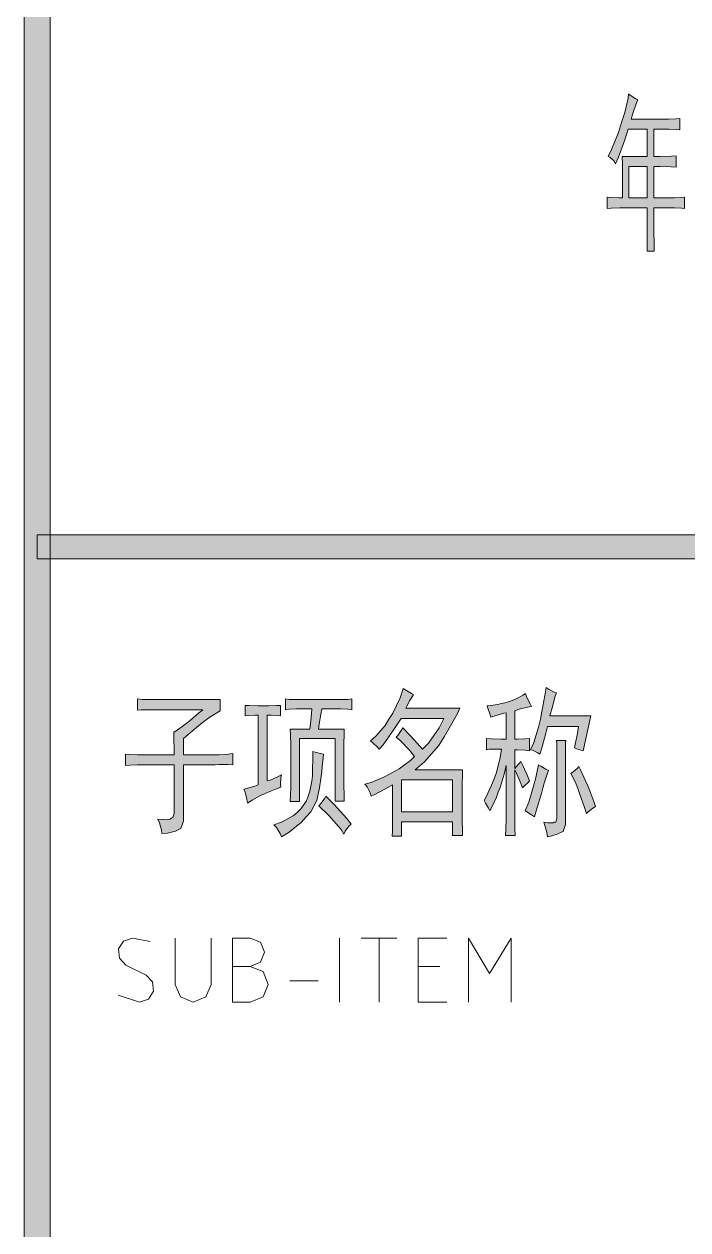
# Model space of a CAD drawing. Header units: millimetres. Extents: x 805 to 6044844, y 120 to 7887884.
# Drawn here: x 6035803 to 6037594, y 7808677 to 7811931 of the extents above; entities that cross this region are included whole.
import ezdxf

# ---------------------------------------------------------------- set-up
doc = ezdxf.new("R2010")
doc.units = ezdxf.units.MM

msp = doc.modelspace()

# ---------------------------------------------------------------- hatches: boundary and pattern name
h = msp.add_hatch(color=0)
h.dxf.hatch_style = 2
h.paths.add_polyline_path([(6035873.4, 7800292.4), (6035803.1, 7800292.4), (6035803.1, 7886384.4), (6035873.4, 7886384.4)])
h = msp.add_hatch(color=0)
h.paths.add_polyline_path([(6037378.3, 7811573.4), (6037387.9, 7811592.2), (6037406.2, 7811638.3), (6037414.8, 7811665.1), (6037423.3, 7811692), (6037433, 7811730.6), (6037433.5, 7811742.4), (6037440.5, 7811737.1), (6037453.4, 7811729), (6037458.8, 7811726.3), (6037455, 7811718.3), (6037445.9, 7811692), (6037441.1, 7811674.3), (6037531.8, 7811674.3), (6037541.4, 7811674.3), (6037561.8, 7811674.8), (6037572, 7811675.9), (6037572, 7811645.3), (6037562.9, 7811646.4), (6037542.5, 7811646.9), (6037531.8, 7811646.9), (6037502.2, 7811646.9), (6037502.2, 7811573.4), (6037519.4, 7811573.4), (6037549.5, 7811574.4), (6037562.3, 7811575), (6037562.3, 7811544.4), (6037548.9, 7811545.5), (6037518.9, 7811546.5), (6037502.2, 7811546.5), (6037502.2, 7811461.7), (6037547.9, 7811461.7), (6037558.1, 7811461.7), (6037576.3, 7811462.8), (6037584.9, 7811463.9), (6037584.9, 7811433.3), (6037576.8, 7811433.8), (6037558.1, 7811434.9), (6037547.9, 7811434.9), (6037502.2, 7811434.9), (6037502.2, 7811393.6), (6037502.2, 7811373.2), (6037502.8, 7811335.1), (6037502.8, 7811317.9), (6037483.5, 7811317.9), (6037483.5, 7811335.1), (6037484, 7811371), (6037484, 7811389.8), (6037484, 7811434.9), (6037422.8, 7811434.9), (6037410.5, 7811434.9), (6037386.9, 7811433.8), (6037375.6, 7811433.3), (6037375.6, 7811463.9), (6037386.3, 7811462.8), (6037407.2, 7811461.7), (6037417.4, 7811461.7), (6037417.4, 7811497.2), (6037417.4, 7811552.4), (6037416.9, 7811573.4), (6037484, 7811573.4), (6037484, 7811646.9), (6037433, 7811646.9), (6037423.3, 7811618.4), (6037406.2, 7811571.8), (6037398.7, 7811553.5), (6037393.8, 7811561.6), (6037383.6, 7811571.8)])
h.paths.add_polyline_path([(6037484, 7811461.7), (6037484, 7811546.5), (6037434.6, 7811546.5), (6037434.6, 7811461.7)])
h = msp.add_hatch(color=0)
h.dxf.hatch_style = 2
h.paths.add_polyline_path([(6035838.5, 7810487.7), (6035838.5, 7810552.1), (6043344, 7810552.1), (6043344, 7810487.7)])
h = msp.add_hatch(color=0)
h.paths.add_polyline_path([(6036853.9, 7810121.1), (6036851.2, 7810116.8), (6036845.3, 7810108.2), (6036843.2, 7810103.9), (6036841.1, 7810100.2), (6036835.7, 7810090), (6036832.5, 7810084.1), (6036978.4, 7810084.1), (6036970.9, 7810068.5), (6036949.5, 7810030.4), (6036936, 7810007.3), (6036922.1, 7809983.7), (6036883.4, 7809939.7), (6036858.2, 7809918.2), (6036986, 7809918.2), (6036985.4, 7809905.9), (6036984.9, 7809879.6), (6036984.9, 7809866.2), (6036984.9, 7809797), (6036984.9, 7809782.5), (6036985.4, 7809754.6), (6036986, 7809741.1), (6036959.1, 7809741.1), (6036959.1, 7809778.2), (6036821.2, 7809778.2), (6036821.2, 7809739.5), (6036796, 7809739.5), (6036796.5, 7809751.3), (6036797, 7809778.2), (6036797, 7809793.2), (6036797, 7809878), (6036776.1, 7809866.2), (6036747.1, 7809850.6), (6036739.1, 7809847.4), (6036736.4, 7809856), (6036728.3, 7809872.1), (6036722.4, 7809879.6), (6036739.1, 7809883.9), (6036775, 7809898.9), (6036795.4, 7809910.2), (6036815.3, 7809920.9), (6036845.9, 7809942.9), (6036856.6, 7809953.7), (6036842.7, 7809970.8), (6036818, 7809997.1), (6036807.2, 7810006.3), (6036811.5, 7810011.1), (6036820.7, 7810024), (6036825, 7810031.5), (6036845.3, 7810009.5), (6036871.6, 7809981), (6036878.1, 7809974.1), (6036894.2, 7809990.2), (6036922.6, 7810031.5), (6036935, 7810056.7), (6036820.1, 7810056.7), (6036800.8, 7810026.7), (6036771.3, 7809985.3), (6036760.5, 7809974.1), (6036756.8, 7809979.4), (6036745, 7809990.2), (6036737.5, 7809996.1), (6036752, 7810008.9), (6036777.2, 7810037.9), (6036787.4, 7810054.6), (6036798.1, 7810070.7), (6036817.4, 7810112.5), (6036826, 7810137.7), (6036834.6, 7810131.8), (6036848.6, 7810123.8)])
h.paths.add_polyline_path([(6036959.1, 7809805), (6036959.1, 7809891.4), (6036821.2, 7809891.4), (6036821.2, 7809805)])
h = msp.add_hatch(color=0)
h.dxf.hatch_style = 2
h.paths.add_polyline_path([(6037044.5, 7809835.6), (6037050.9, 7809847.4), (6037064.3, 7809876.4), (6037070.8, 7809894.1), (6037077.2, 7809911.3), (6037087.4, 7809951.5), (6037091.1, 7809974.1), (6037077.7, 7809974.1), (6037057.3, 7809973.5), (6037050.4, 7809972.5), (6037050.4, 7810003), (6037064.3, 7810002), (6037091.1, 7810000.9), (6037103.5, 7810000.9), (6037103.5, 7810072.3), (6037097.6, 7810070.7), (6037076.7, 7810064.8), (6037062.2, 7810060.5), (6037059.5, 7810069.6), (6037054.1, 7810084.6), (6037052, 7810090.5), (6037060, 7810091.6), (6037074.5, 7810093.7), (6037080.9, 7810094.8), (6037087.4, 7810096.4), (6037099.7, 7810099.1), (6037106.2, 7810100.7), (6037112.6, 7810102.3), (6037124.4, 7810106.6), (6037130.3, 7810109.3), (6037136.2, 7810112), (6037148.6, 7810119.5), (6037155.5, 7810124.3), (6037159.3, 7810113.6), (6037167.9, 7810095.9), (6037172.2, 7810088.9), (6037161.4, 7810087.3), (6037138.4, 7810081.4), (6037126.6, 7810077.1), (6037126.6, 7810000.9), (6037133.5, 7810000.9), (6037153.9, 7810002), (6037166.8, 7810003), (6037166.8, 7809969.2), (6037153.9, 7809970.8), (6037133.5, 7809972.5), (6037126.6, 7809972.5), (6037126.6, 7809922), (6037130.3, 7809925.8), (6037138.4, 7809935.4), (6037143.2, 7809940.3), (6037149.1, 7809927.9), (6037161.4, 7809901.6), (6037166.8, 7809888.2), (6037162.5, 7809884.4), (6037153.4, 7809875.3), (6037148, 7809869.4), (6037141.6, 7809886), (6037130.9, 7809910.7), (6037126.6, 7809918.2), (6037126.6, 7809793.2), (6037126.6, 7809785.1), (6037127.1, 7809758.9), (6037127.6, 7809741.1), (6037101.3, 7809741.1), (6037102.4, 7809757.8), (6037103.5, 7809784.1), (6037103.5, 7809793.2), (6037103.5, 7809930.1), (6037098.1, 7809906.4), (6037087.4, 7809870.5), (6037082, 7809857.6), (6037077.2, 7809844.7), (6037065.9, 7809819.5), (6037059.5, 7809807.2), (6037055.7, 7809814.7), (6037048.2, 7809828.6)])
h = msp.add_hatch(color=0)
h.dxf.hatch_style = 2
h.paths.add_polyline_path([(6037239.3, 7810125.9), (6037236, 7810116.8), (6037227.5, 7810085.7), (6037221.6, 7810063.7), (6037331.6, 7810063.7), (6037311.7, 7809969.2), (6037305.3, 7809970.8), (6037292.9, 7809975.1), (6037287.6, 7809977.3), (6037289.7, 7809987.5), (6037295.6, 7810016.5), (6037298.8, 7810034.7), (6037215.1, 7810034.7), (6037210.8, 7810017), (6037200.6, 7809980), (6037194.7, 7809960.6), (6037187.2, 7809964.9), (6037174.9, 7809970.8), (6037169.5, 7809972.5), (6037178.1, 7809991.8), (6037191, 7810033.1), (6037195.8, 7810054.6), (6037200.1, 7810076), (6037208.1, 7810118.4), (6037211.4, 7810139.9), (6037219.4, 7810134.5), (6037233.4, 7810128.1)])
h = msp.add_hatch(color=0)
h.dxf.hatch_style = 2
h.paths.add_polyline_path([(6036163.8, 7809785.1), (6036178.3, 7809784.1), (6036196.5, 7809785.1), (6036200.3, 7809787.3), (6036204, 7809789.4), (6036208.3, 7809800.2), (6036208.3, 7809808.8), (6036208.3, 7809931.7), (6036118.1, 7809931.7), (6036109, 7809931.7), (6036088.1, 7809931.1), (6036076.3, 7809930.1), (6036076.3, 7809960.6), (6036088.1, 7809959.6), (6036109, 7809959), (6036118.1, 7809959), (6036208.3, 7809959), (6036208.3, 7809972.5), (6036207.2, 7810003), (6036206.7, 7810019.7), (6036215.8, 7810025), (6036233.5, 7810037.4), (6036242.7, 7810044.9), (6036252.3, 7810052.4), (6036273.2, 7810070.7), (6036285.6, 7810080.3), (6036156.2, 7810080.3), (6036142.8, 7810080.3), (6036119.2, 7810079.8), (6036109, 7810078.7), (6036109, 7810109.3), (6036122.4, 7810108.2), (6036144.4, 7810107.7), (6036153.6, 7810107.7), (6036332.3, 7810107.7), (6036332.3, 7810077.1), (6036322.6, 7810072.3), (6036301.7, 7810058.9), (6036290.4, 7810050.3), (6036279.1, 7810041.7), (6036250.7, 7810018.1), (6036233.5, 7810003), (6036233.5, 7809959), (6036318.3, 7809959), (6036329.1, 7809959), (6036353.2, 7809960.6), (6036366.6, 7809962.3), (6036366.6, 7809931.7), (6036353.2, 7809932.7), (6036329.1, 7809932.7), (6036318.3, 7809931.7), (6036233.5, 7809931.7), (6036233.5, 7809797), (6036233.5, 7809779.8), (6036226, 7809759.4), (6036219, 7809756.2), (6036211.5, 7809752.9), (6036189.5, 7809747.6), (6036175, 7809746), (6036174, 7809755.6), (6036168.1, 7809775)])
h = msp.add_hatch(color=0)
h.dxf.hatch_style = 2
h.paths.add_polyline_path([(6036495.4, 7809871), (6036483.6, 7809866.7), (6036461.6, 7809858.1), (6036451.4, 7809853.3), (6036441.2, 7809848.5), (6036418.1, 7809836.7), (6036405.8, 7809828.6), (6036404.2, 7809838.8), (6036399.4, 7809857.6), (6036395.6, 7809866.2), (6036405.8, 7809868.3), (6036425.1, 7809874.2), (6036434.8, 7809878), (6036434.8, 7810065.3), (6036426.7, 7810065.3), (6036409, 7810064.8), (6036399.4, 7810063.7), (6036399.4, 7810092.1), (6036410.1, 7810091.6), (6036434.8, 7810090.5), (6036448.7, 7810090.5), (6036462.7, 7810090.5), (6036485.2, 7810091.6), (6036494.4, 7810092.1), (6036494.4, 7810063.7), (6036487.4, 7810064.8), (6036469.7, 7810065.3), (6036458.9, 7810065.3), (6036458.9, 7809888.2), (6036467, 7809890.3), (6036486.3, 7809898.9), (6036497, 7809904.8), (6036495.4, 7809896.2), (6036494.9, 7809879.6)])
h = msp.add_hatch(color=0)
h.dxf.hatch_style = 2
h.paths.add_polyline_path([(6036646.2, 7810107.7), (6036656.4, 7810107.7), (6036676.8, 7810108.2), (6036687, 7810109.3), (6036687, 7810080.3), (6036676.8, 7810081.4), (6036656.4, 7810082.5), (6036646.2, 7810082.5), (6036606, 7810082.5), (6036603.8, 7810068.5), (6036599.5, 7810041.7), (6036596.9, 7810028.3), (6036666.6, 7810028.3), (6036666.1, 7810015.4), (6036665.6, 7809987.5), (6036665.6, 7809972.5), (6036665.6, 7809888.2), (6036665.6, 7809876.9), (6036666.1, 7809850.1), (6036666.6, 7809834), (6036642.5, 7809834), (6036642.5, 7810003), (6036546.4, 7810003), (6036546.4, 7809832.4), (6036521.2, 7809832.4), (6036521.7, 7809847.4), (6036522.3, 7809874.2), (6036522.3, 7809886), (6036522.3, 7809972.5), (6036522.3, 7809985.3), (6036521.7, 7810013.2), (6036521.2, 7810028.3), (6036574.3, 7810028.3), (6036575.9, 7810042.8), (6036578.6, 7810069.6), (6036579.2, 7810082.5), (6036547.5, 7810082.5), (6036537.8, 7810082.5), (6036518.5, 7810081.4), (6036508.3, 7810080.3), (6036508.3, 7810109.3), (6036518.5, 7810108.2), (6036537.8, 7810107.7), (6036547.5, 7810107.7)])
h = msp.add_hatch(color=0)
h.dxf.hatch_style = 2
h.paths.add_polyline_path([(6037264.5, 7809997.7), (6037264, 7809989.1), (6037263.4, 7809959.6), (6037263.4, 7809938.6), (6037263.4, 7809786.8), (6037263.4, 7809770.7), (6037257, 7809751.3), (6037250.5, 7809748.7), (6037244.1, 7809745.4), (6037226.4, 7809740.1), (6037215.1, 7809737.4), (6037213.5, 7809748.7), (6037208.1, 7809768), (6037204.9, 7809776.6), (6037215.7, 7809775.5), (6037230.1, 7809775.5), (6037233.4, 7809776.6), (6037237.1, 7809777.1), (6037240.3, 7809787.3), (6037240.3, 7809797), (6037240.3, 7809938.6), (6037240.3, 7809958), (6037239.8, 7809987.5), (6037239.3, 7809997.7)])
h = msp.add_hatch(color=0)
h.dxf.hatch_style = 2
h.paths.add_polyline_path([(6036610.8, 7809960.6), (6036609.7, 7809950.4), (6036607.1, 7809926.8), (6036606, 7809913.4), (6036604.4, 7809900), (6036600.1, 7809869.4), (6036596.3, 7809852.8), (6036593.1, 7809835.6), (6036576.5, 7809805), (6036564.1, 7809791.1), (6036551.2, 7809777.1), (6036518, 7809750.3), (6036497, 7809737.4), (6036493.8, 7809746), (6036483.6, 7809762.1), (6036476.6, 7809769.6), (6036497.6, 7809777.1), (6036528.7, 7809794.3), (6036539.4, 7809803.4), (6036549.6, 7809813.1), (6036565.2, 7809834.5), (6036569.5, 7809847.4), (6036574.3, 7809860.3), (6036579.7, 7809887.7), (6036580.8, 7809902.1), (6036581.3, 7809917.2), (6036581.8, 7809949.4), (6036581.8, 7809967.6), (6036588.3, 7809965.5), (6036602.8, 7809962.3)])
h = msp.add_hatch(color=0)
h.dxf.hatch_style = 2
h.paths.add_polyline_path([(6037217.8, 7809916.6), (6037214, 7809906.4), (6037206.5, 7809882.3), (6037202.8, 7809868.3), (6037199, 7809854.4), (6037187.2, 7809816.3), (6037179.7, 7809791.6), (6037172.2, 7809797), (6037159.3, 7809804.5), (6037154.5, 7809807.2), (6037164.7, 7809830.8), (6037182.9, 7809893), (6037191, 7809931.7), (6037197.4, 7809927.9), (6037210.8, 7809919.9)])
h = msp.add_hatch(color=0)
h.dxf.hatch_style = 2
h.paths.add_polyline_path([(6037299.9, 7809926.8), (6037305.3, 7809916.1), (6037316.5, 7809890.3), (6037323, 7809876.4), (6037329.4, 7809861.9), (6037340.2, 7809832.9), (6037344.5, 7809819), (6037336.9, 7809814.7), (6037324.6, 7809805), (6037320.3, 7809800.2), (6037313.9, 7809819), (6037302.6, 7809851.2), (6037297.8, 7809865.1), (6037292.4, 7809879.1), (6037282.7, 7809900.5), (6037278.4, 7809908), (6037284.3, 7809912.3), (6037295.1, 7809922)])
h = msp.add_hatch(color=0)
h.dxf.hatch_style = 2
h.paths.add_polyline_path([(6036617.3, 7809847.4), (6036639.3, 7809824.9), (6036673.6, 7809786.8), (6036685.4, 7809771.2), (6036679.5, 7809766.4), (6036669.3, 7809752.9), (6036665.6, 7809744.4), (6036658.6, 7809757.2), (6036624.8, 7809795.3), (6036598.5, 7809820.6), (6036604.4, 7809828.1), (6036614, 7809841.5)])

# ---------------------------------------------------------------- linework, layer by layer
at = {"color": 0, "lineweight": 0}
for points in [[(6035873.4, 7800292.4), (6035803.1, 7800292.4), (6035803.1, 7886384.4), (6035873.4, 7886384.4)], [(6037378.3, 7811573.4), (6037387.9, 7811592.2), (6037406.2, 7811638.3), (6037414.8, 7811665.1), (6037423.3, 7811692), (6037433, 7811730.6), (6037433.5, 7811742.4), (6037440.5, 7811737.1), (6037453.4, 7811729), (6037458.8, 7811726.3), (6037455, 7811718.3), (6037445.9, 7811692), (6037441.1, 7811674.3), (6037531.8, 7811674.3), (6037541.4, 7811674.3), (6037561.8, 7811674.8), (6037572, 7811675.9), (6037572, 7811645.3), (6037562.9, 7811646.4), (6037542.5, 7811646.9), (6037531.8, 7811646.9), (6037502.2, 7811646.9), (6037502.2, 7811573.4), (6037519.4, 7811573.4), (6037549.5, 7811574.4), (6037562.3, 7811575), (6037562.3, 7811544.4), (6037548.9, 7811545.5), (6037518.9, 7811546.5), (6037502.2, 7811546.5), (6037502.2, 7811461.7), (6037547.9, 7811461.7), (6037558.1, 7811461.7), (6037576.3, 7811462.8), (6037584.9, 7811463.9), (6037584.9, 7811433.3), (6037576.8, 7811433.8), (6037558.1, 7811434.9), (6037547.9, 7811434.9), (6037502.2, 7811434.9), (6037502.2, 7811393.6), (6037502.2, 7811373.2), (6037502.8, 7811335.1), (6037502.8, 7811317.9), (6037483.5, 7811317.9), (6037483.5, 7811335.1), (6037484, 7811371), (6037484, 7811389.8), (6037484, 7811434.9), (6037422.8, 7811434.9), (6037410.5, 7811434.9), (6037386.9, 7811433.8), (6037375.6, 7811433.3), (6037375.6, 7811463.9), (6037386.3, 7811462.8), (6037407.2, 7811461.7), (6037417.4, 7811461.7), (6037417.4, 7811497.2), (6037417.4, 7811552.4), (6037416.9, 7811573.4), (6037484, 7811573.4), (6037484, 7811646.9), (6037433, 7811646.9), (6037423.3, 7811618.4), (6037406.2, 7811571.8), (6037398.7, 7811553.5), (6037393.8, 7811561.6), (6037383.6, 7811571.8)], [(6037484, 7811461.7), (6037484, 7811546.5), (6037434.6, 7811546.5), (6037434.6, 7811461.7)], [(6035838.5, 7810487.7), (6035838.5, 7810552.1), (6043344, 7810552.1), (6043344, 7810487.7)], [(6036853.9, 7810121.1), (6036851.2, 7810116.8), (6036845.3, 7810108.2), (6036843.2, 7810103.9), (6036841.1, 7810100.2), (6036835.7, 7810090), (6036832.5, 7810084.1), (6036978.4, 7810084.1), (6036970.9, 7810068.5), (6036949.5, 7810030.4), (6036936, 7810007.3), (6036922.1, 7809983.7), (6036883.4, 7809939.7), (6036858.2, 7809918.2), (6036986, 7809918.2), (6036985.4, 7809905.9), (6036984.9, 7809879.6), (6036984.9, 7809866.2), (6036984.9, 7809797), (6036984.9, 7809782.5), (6036985.4, 7809754.6), (6036986, 7809741.1), (6036959.1, 7809741.1), (6036959.1, 7809778.2), (6036821.2, 7809778.2), (6036821.2, 7809739.5), (6036796, 7809739.5), (6036796.5, 7809751.3), (6036797, 7809778.2), (6036797, 7809793.2), (6036797, 7809878), (6036776.1, 7809866.2), (6036747.1, 7809850.6), (6036739.1, 7809847.4), (6036736.4, 7809856), (6036728.3, 7809872.1), (6036722.4, 7809879.6), (6036739.1, 7809883.9), (6036775, 7809898.9), (6036795.4, 7809910.2), (6036815.3, 7809920.9), (6036845.9, 7809942.9), (6036856.6, 7809953.7), (6036842.7, 7809970.8), (6036818, 7809997.1), (6036807.2, 7810006.3), (6036811.5, 7810011.1), (6036820.7, 7810024), (6036825, 7810031.5), (6036845.3, 7810009.5), (6036871.6, 7809981), (6036878.1, 7809974.1), (6036894.2, 7809990.2), (6036922.6, 7810031.5), (6036935, 7810056.7), (6036820.1, 7810056.7), (6036800.8, 7810026.7), (6036771.3, 7809985.3), (6036760.5, 7809974.1), (6036756.8, 7809979.4), (6036745, 7809990.2), (6036737.5, 7809996.1), (6036752, 7810008.9), (6036777.2, 7810037.9), (6036787.4, 7810054.6), (6036798.1, 7810070.7), (6036817.4, 7810112.5), (6036826, 7810137.7), (6036834.6, 7810131.8), (6036848.6, 7810123.8)], [(6037044.5, 7809835.6), (6037050.9, 7809847.4), (6037064.3, 7809876.4), (6037070.8, 7809894.1), (6037077.2, 7809911.3), (6037087.4, 7809951.5), (6037091.1, 7809974.1), (6037077.7, 7809974.1), (6037057.3, 7809973.5), (6037050.4, 7809972.5), (6037050.4, 7810003), (6037064.3, 7810002), (6037091.1, 7810000.9), (6037103.5, 7810000.9), (6037103.5, 7810072.3), (6037097.6, 7810070.7), (6037076.7, 7810064.8), (6037062.2, 7810060.5), (6037059.5, 7810069.6), (6037054.1, 7810084.6), (6037052, 7810090.5), (6037060, 7810091.6), (6037074.5, 7810093.7), (6037080.9, 7810094.8), (6037087.4, 7810096.4), (6037099.7, 7810099.1), (6037106.2, 7810100.7), (6037112.6, 7810102.3), (6037124.4, 7810106.6), (6037130.3, 7810109.3), (6037136.2, 7810112), (6037148.6, 7810119.5), (6037155.5, 7810124.3), (6037159.3, 7810113.6), (6037167.9, 7810095.9), (6037172.2, 7810088.9), (6037161.4, 7810087.3), (6037138.4, 7810081.4), (6037126.6, 7810077.1), (6037126.6, 7810000.9), (6037133.5, 7810000.9), (6037153.9, 7810002), (6037166.8, 7810003), (6037166.8, 7809969.2), (6037153.9, 7809970.8), (6037133.5, 7809972.5), (6037126.6, 7809972.5), (6037126.6, 7809922), (6037130.3, 7809925.8), (6037138.4, 7809935.4), (6037143.2, 7809940.3), (6037149.1, 7809927.9), (6037161.4, 7809901.6), (6037166.8, 7809888.2), (6037162.5, 7809884.4), (6037153.4, 7809875.3), (6037148, 7809869.4), (6037141.6, 7809886), (6037130.9, 7809910.7), (6037126.6, 7809918.2), (6037126.6, 7809793.2), (6037126.6, 7809785.1), (6037127.1, 7809758.9), (6037127.6, 7809741.1), (6037101.3, 7809741.1), (6037102.4, 7809757.8), (6037103.5, 7809784.1), (6037103.5, 7809793.2), (6037103.5, 7809930.1), (6037098.1, 7809906.4), (6037087.4, 7809870.5), (6037082, 7809857.6), (6037077.2, 7809844.7), (6037065.9, 7809819.5), (6037059.5, 7809807.2), (6037055.7, 7809814.7), (6037048.2, 7809828.6)], [(6037239.3, 7810125.9), (6037236, 7810116.8), (6037227.5, 7810085.7), (6037221.6, 7810063.7), (6037331.6, 7810063.7), (6037311.7, 7809969.2), (6037305.3, 7809970.8), (6037292.9, 7809975.1), (6037287.6, 7809977.3), (6037289.7, 7809987.5), (6037295.6, 7810016.5), (6037298.8, 7810034.7), (6037215.1, 7810034.7), (6037210.8, 7810017), (6037200.6, 7809980), (6037194.7, 7809960.6), (6037187.2, 7809964.9), (6037174.9, 7809970.8), (6037169.5, 7809972.5), (6037178.1, 7809991.8), (6037191, 7810033.1), (6037195.8, 7810054.6), (6037200.1, 7810076), (6037208.1, 7810118.4), (6037211.4, 7810139.9), (6037219.4, 7810134.5), (6037233.4, 7810128.1)], [(6036163.8, 7809785.1), (6036178.3, 7809784.1), (6036196.5, 7809785.1), (6036200.3, 7809787.3), (6036204, 7809789.4), (6036208.3, 7809800.2), (6036208.3, 7809808.8), (6036208.3, 7809931.7), (6036118.1, 7809931.7), (6036109, 7809931.7), (6036088.1, 7809931.1), (6036076.3, 7809930.1), (6036076.3, 7809960.6), (6036088.1, 7809959.6), (6036109, 7809959), (6036118.1, 7809959), (6036208.3, 7809959), (6036208.3, 7809972.5), (6036207.2, 7810003), (6036206.7, 7810019.7), (6036215.8, 7810025), (6036233.5, 7810037.4), (6036242.7, 7810044.9), (6036252.3, 7810052.4), (6036273.2, 7810070.7), (6036285.6, 7810080.3), (6036156.2, 7810080.3), (6036142.8, 7810080.3), (6036119.2, 7810079.8), (6036109, 7810078.7), (6036109, 7810109.3), (6036122.4, 7810108.2), (6036144.4, 7810107.7), (6036153.6, 7810107.7), (6036332.3, 7810107.7), (6036332.3, 7810077.1), (6036322.6, 7810072.3), (6036301.7, 7810058.9), (6036290.4, 7810050.3), (6036279.1, 7810041.7), (6036250.7, 7810018.1), (6036233.5, 7810003), (6036233.5, 7809959), (6036318.3, 7809959), (6036329.1, 7809959), (6036353.2, 7809960.6), (6036366.6, 7809962.3), (6036366.6, 7809931.7), (6036353.2, 7809932.7), (6036329.1, 7809932.7), (6036318.3, 7809931.7), (6036233.5, 7809931.7), (6036233.5, 7809797), (6036233.5, 7809779.8), (6036226, 7809759.4), (6036219, 7809756.2), (6036211.5, 7809752.9), (6036189.5, 7809747.6), (6036175, 7809746), (6036174, 7809755.6), (6036168.1, 7809775)], [(6036495.4, 7809871), (6036483.6, 7809866.7), (6036461.6, 7809858.1), (6036451.4, 7809853.3), (6036441.2, 7809848.5), (6036418.1, 7809836.7), (6036405.8, 7809828.6), (6036404.2, 7809838.8), (6036399.4, 7809857.6), (6036395.6, 7809866.2), (6036405.8, 7809868.3), (6036425.1, 7809874.2), (6036434.8, 7809878), (6036434.8, 7810065.3), (6036426.7, 7810065.3), (6036409, 7810064.8), (6036399.4, 7810063.7), (6036399.4, 7810092.1), (6036410.1, 7810091.6), (6036434.8, 7810090.5), (6036448.7, 7810090.5), (6036462.7, 7810090.5), (6036485.2, 7810091.6), (6036494.4, 7810092.1), (6036494.4, 7810063.7), (6036487.4, 7810064.8), (6036469.7, 7810065.3), (6036458.9, 7810065.3), (6036458.9, 7809888.2), (6036467, 7809890.3), (6036486.3, 7809898.9), (6036497, 7809904.8), (6036495.4, 7809896.2), (6036494.9, 7809879.6)], [(6036646.2, 7810107.7), (6036656.4, 7810107.7), (6036676.8, 7810108.2), (6036687, 7810109.3), (6036687, 7810080.3), (6036676.8, 7810081.4), (6036656.4, 7810082.5), (6036646.2, 7810082.5), (6036606, 7810082.5), (6036603.8, 7810068.5), (6036599.5, 7810041.7), (6036596.9, 7810028.3), (6036666.6, 7810028.3), (6036666.1, 7810015.4), (6036665.6, 7809987.5), (6036665.6, 7809972.5), (6036665.6, 7809888.2), (6036665.6, 7809876.9), (6036666.1, 7809850.1), (6036666.6, 7809834), (6036642.5, 7809834), (6036642.5, 7810003), (6036546.4, 7810003), (6036546.4, 7809832.4), (6036521.2, 7809832.4), (6036521.7, 7809847.4), (6036522.3, 7809874.2), (6036522.3, 7809886), (6036522.3, 7809972.5), (6036522.3, 7809985.3), (6036521.7, 7810013.2), (6036521.2, 7810028.3), (6036574.3, 7810028.3), (6036575.9, 7810042.8), (6036578.6, 7810069.6), (6036579.2, 7810082.5), (6036547.5, 7810082.5), (6036537.8, 7810082.5), (6036518.5, 7810081.4), (6036508.3, 7810080.3), (6036508.3, 7810109.3), (6036518.5, 7810108.2), (6036537.8, 7810107.7), (6036547.5, 7810107.7)], [(6037264.5, 7809997.7), (6037264, 7809989.1), (6037263.4, 7809959.6), (6037263.4, 7809938.6), (6037263.4, 7809786.8), (6037263.4, 7809770.7), (6037257, 7809751.3), (6037250.5, 7809748.7), (6037244.1, 7809745.4), (6037226.4, 7809740.1), (6037215.1, 7809737.4), (6037213.5, 7809748.7), (6037208.1, 7809768), (6037204.9, 7809776.6), (6037215.7, 7809775.5), (6037230.1, 7809775.5), (6037233.4, 7809776.6), (6037237.1, 7809777.1), (6037240.3, 7809787.3), (6037240.3, 7809797), (6037240.3, 7809938.6), (6037240.3, 7809958), (6037239.8, 7809987.5), (6037239.3, 7809997.7)], [(6036610.8, 7809960.6), (6036609.7, 7809950.4), (6036607.1, 7809926.8), (6036606, 7809913.4), (6036604.4, 7809900), (6036600.1, 7809869.4), (6036596.3, 7809852.8), (6036593.1, 7809835.6), (6036576.5, 7809805), (6036564.1, 7809791.1), (6036551.2, 7809777.1), (6036518, 7809750.3), (6036497, 7809737.4), (6036493.8, 7809746), (6036483.6, 7809762.1), (6036476.6, 7809769.6), (6036497.6, 7809777.1), (6036528.7, 7809794.3), (6036539.4, 7809803.4), (6036549.6, 7809813.1), (6036565.2, 7809834.5), (6036569.5, 7809847.4), (6036574.3, 7809860.3), (6036579.7, 7809887.7), (6036580.8, 7809902.1), (6036581.3, 7809917.2), (6036581.8, 7809949.4), (6036581.8, 7809967.6), (6036588.3, 7809965.5), (6036602.8, 7809962.3)], [(6037217.8, 7809916.6), (6037214, 7809906.4), (6037206.5, 7809882.3), (6037202.8, 7809868.3), (6037199, 7809854.4), (6037187.2, 7809816.3), (6037179.7, 7809791.6), (6037172.2, 7809797), (6037159.3, 7809804.5), (6037154.5, 7809807.2), (6037164.7, 7809830.8), (6037182.9, 7809893), (6037191, 7809931.7), (6037197.4, 7809927.9), (6037210.8, 7809919.9)], [(6037299.9, 7809926.8), (6037305.3, 7809916.1), (6037316.5, 7809890.3), (6037323, 7809876.4), (6037329.4, 7809861.9), (6037340.2, 7809832.9), (6037344.5, 7809819), (6037336.9, 7809814.7), (6037324.6, 7809805), (6037320.3, 7809800.2), (6037313.9, 7809819), (6037302.6, 7809851.2), (6037297.8, 7809865.1), (6037292.4, 7809879.1), (6037282.7, 7809900.5), (6037278.4, 7809908), (6037284.3, 7809912.3), (6037295.1, 7809922)], [(6036959.1, 7809805), (6036959.1, 7809891.4), (6036821.2, 7809891.4), (6036821.2, 7809805)], [(6036617.3, 7809847.4), (6036639.3, 7809824.9), (6036673.6, 7809786.8), (6036685.4, 7809771.2), (6036679.5, 7809766.4), (6036669.3, 7809752.9), (6036665.6, 7809744.4), (6036658.6, 7809757.2), (6036624.8, 7809795.3), (6036598.5, 7809820.6), (6036604.4, 7809828.1), (6036614, 7809841.5)]]:
    msp.add_lwpolyline(points, close=True, dxfattribs=at)
for points in [[(6036143.4, 7809455.1), (6036095.1, 7809464.2), (6036071.5, 7809456.2), (6036058, 7809434.7), (6036060.2, 7809409.5), (6036077.9, 7809391.2)], [(6036211, 7809464.2), (6036211, 7809339.2)], [(6036307.6, 7809339.2), (6036307.6, 7809464.2)], [(6036413.3, 7809464.2), (6036365, 7809464.2), (6036365, 7809290.9)], [(6036413.3, 7809290.9), (6036447.7, 7809305.4), (6036461.6, 7809339.2), (6036447.7, 7809373.5), (6036413.3, 7809387.5), (6036440.7, 7809398.7), (6036452, 7809426.1), (6036440.7, 7809452.9), (6036413.3, 7809464.2)], [(6036654.3, 7809290.9), (6036654.3, 7809464.2)], [(6036712.2, 7809464.2), (6036808.3, 7809464.2)], [(6036760.5, 7809290.9), (6036760.5, 7809464.2)], [(6036943.6, 7809290.9), (6036866.3, 7809290.9), (6036866.3, 7809464.2), (6036943.6, 7809464.2)], [(6037001.5, 7809290.9), (6037001.5, 7809464.2), (6037058.9, 7809368.1), (6037116.9, 7809464.2), (6037116.9, 7809290.9)], [(6036077.9, 7809391.2), (6036132.1, 7809364.4)], [(6036413.3, 7809387.5), (6036365, 7809387.5)], [(6036924.2, 7809387.5), (6036866.3, 7809387.5)], [(6036114.4, 7809290.9), (6036138.5, 7809299.5), (6036152, 7809320.9), (6036149.8, 7809346.1), (6036132.1, 7809364.4)], [(6036519.6, 7809348.8), (6036596.3, 7809348.8)], [(6036057, 7809310.2), (6036114.4, 7809290.9)], [(6036211, 7809339.2), (6036224.9, 7809305.4), (6036259.3, 7809290.9), (6036293.1, 7809305.4), (6036307.6, 7809339.2)], [(6036365, 7809290.9), (6036413.3, 7809290.9)]]:
    msp.add_lwpolyline(points, dxfattribs=at)

doc.saveas('drawing.dxf')
